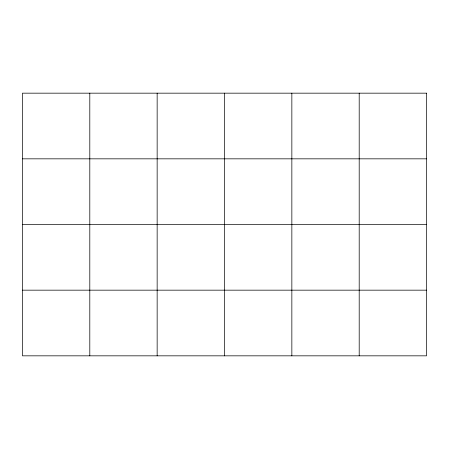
<?xml version="1.0" encoding="UTF-8"?>
<svg xmlns="http://www.w3.org/2000/svg" width="449" height="449" viewBox="0 0 449 449"><rect width="100%" height="100%" fill="white"/><g stroke="black" fill="none" stroke-linecap="round" stroke-linejoin="round"><path stroke-width="0.67" d="M22.45 158.834L426.55 158.834M22.45 224.5L426.55 224.5M22.45 290.166L426.55 290.166M359.2 93.168L359.2 355.833M291.85 93.168L291.85 355.833M224.5 93.168L224.5 355.833M157.15 93.168L157.15 355.833M89.8 93.168L89.8 355.833M426.55 93.168L22.45 93.168L22.45 355.833L426.55 355.833L426.55 93.168"/></g></svg>
